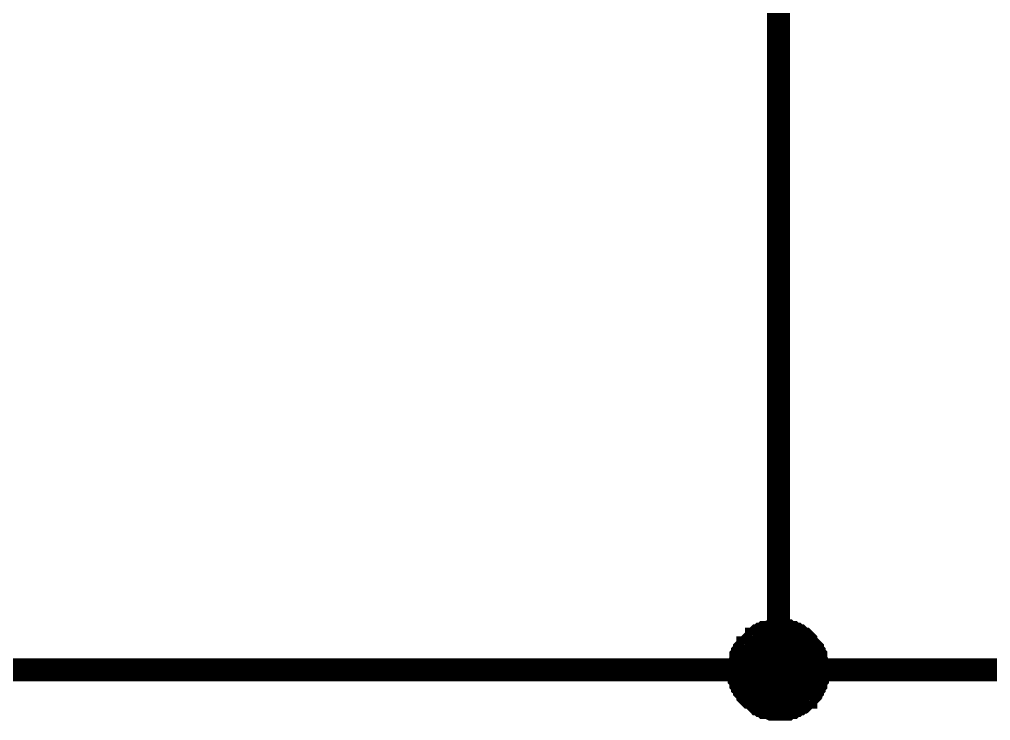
# Model space of a CAD drawing. Header units: millimetres. Extents: x 0 to 800, y 0 to 567.
# Drawn here: x 601.05 to 613.79, y 261.83 to 271.02 of the extents above; entities that cross this region are included whole.
import ezdxf

# ---------------------------------------------------------------- set-up
doc = ezdxf.new("R2010")
doc.units = ezdxf.units.MM
doc.layers.add('Sheet', color=255, linetype='Continuous')

msp = doc.modelspace()

# ---------------------------------------------------------------- linework, layer by layer
at = {"layer": 'Sheet'}
for points, const_width in [([(611.006, 272.167), (611.006, 262.491), (626.013, 262.491), (645.03, 262.491), (645.03, 288.787)], 0.3), ([(610.491, 262.491), (610.491, 262.514), (610.491, 262.536), (610.491, 262.558), (610.491, 262.581), (610.513, 262.626), (610.513, 262.648), (610.513, 262.67), (610.535, 262.693), (610.535, 262.715), (610.558, 262.738), (610.558, 262.76), (610.58, 262.782), (610.603, 262.782), (610.603, 262.805), (610.625, 262.827), (610.647, 262.85), (610.67, 262.872), (610.692, 262.894), (610.715, 262.894), (610.715, 262.917), (610.737, 262.939), (610.759, 262.939), (610.782, 262.962), (610.804, 262.962), (610.827, 262.984), (610.849, 262.984), (610.871, 262.984), (610.916, 263.006), (610.939, 263.006), (610.961, 263.006), (610.983, 263.006), (611.006, 263.006)], 0.3), ([(610.491, 262.491), (610.491, 262.514), (610.491, 262.536), (610.491, 262.558), (610.491, 262.581), (610.513, 262.626), (610.513, 262.648), (610.513, 262.67), (610.535, 262.693), (610.535, 262.715), (610.558, 262.738), (610.558, 262.76), (610.58, 262.782), (610.603, 262.782), (610.603, 262.805), (610.625, 262.827), (610.647, 262.85), (610.67, 262.872), (610.692, 262.894), (610.715, 262.894), (610.715, 262.917), (610.737, 262.939), (610.759, 262.939), (610.782, 262.962), (610.804, 262.962), (610.827, 262.984), (610.849, 262.984), (610.871, 262.984), (610.916, 263.006), (610.939, 263.006), (610.961, 263.006), (610.983, 263.006), (611.006, 263.006)], 0.3), ([(610.491, 262.491), (610.491, 262.514), (610.491, 262.536), (610.491, 262.558), (610.491, 262.581), (610.513, 262.626), (610.513, 262.648), (610.513, 262.67), (610.535, 262.693), (610.535, 262.715), (610.558, 262.738), (610.558, 262.76), (610.58, 262.782), (610.603, 262.782), (610.603, 262.805), (610.625, 262.827), (610.647, 262.85), (610.67, 262.872), (610.692, 262.894), (610.715, 262.894), (610.715, 262.917), (610.737, 262.939), (610.759, 262.939), (610.782, 262.962), (610.804, 262.962), (610.827, 262.984), (610.849, 262.984), (610.871, 262.984), (610.916, 263.006), (610.939, 263.006), (610.961, 263.006), (610.983, 263.006), (611.006, 263.006)], 0.3), ([(610.491, 262.491), (610.491, 262.514), (610.491, 262.536), (610.491, 262.558), (610.491, 262.581), (610.513, 262.626), (610.513, 262.648), (610.513, 262.67), (610.535, 262.693), (610.535, 262.715), (610.558, 262.738), (610.558, 262.76), (610.58, 262.782), (610.603, 262.782), (610.603, 262.805), (610.625, 262.827), (610.647, 262.85), (610.67, 262.872), (610.692, 262.894), (610.715, 262.894), (610.715, 262.917), (610.737, 262.939), (610.759, 262.939), (610.782, 262.962), (610.804, 262.962), (610.827, 262.984), (610.849, 262.984), (610.871, 262.984), (610.916, 263.006), (610.939, 263.006), (610.961, 263.006), (610.983, 263.006), (611.006, 263.006)], 0.3), ([(611.006, 263.006), (611.006, 263.006)], 0.3), ([(611.006, 263.006), (611.028, 263.006), (611.051, 263.006), (611.095, 263.006), (611.118, 263.006), (611.14, 262.984), (611.163, 262.984), (611.185, 262.984), (611.207, 262.962), (611.23, 262.962), (611.252, 262.939), (611.275, 262.939), (611.297, 262.917), (611.319, 262.894), (611.342, 262.894), (611.364, 262.872), (611.364, 262.85), (611.387, 262.827), (611.409, 262.805), (611.431, 262.782), (611.431, 262.782), (611.454, 262.76), (611.454, 262.738), (611.476, 262.715), (611.476, 262.693), (611.499, 262.67), (611.499, 262.648), (611.499, 262.626), (611.521, 262.581), (611.521, 262.558), (611.521, 262.536), (611.521, 262.514), (611.521, 262.491)], 0.3), ([(611.006, 263.006), (611.006, 263.006)], 0.3), ([(611.006, 263.006), (611.028, 263.006), (611.051, 263.006), (611.095, 263.006), (611.118, 263.006), (611.14, 262.984), (611.163, 262.984), (611.185, 262.984), (611.207, 262.962), (611.23, 262.962), (611.252, 262.939), (611.275, 262.939), (611.297, 262.917), (611.319, 262.894), (611.342, 262.894), (611.364, 262.872), (611.364, 262.85), (611.387, 262.827), (611.409, 262.805), (611.431, 262.782), (611.431, 262.782), (611.454, 262.76), (611.454, 262.738), (611.476, 262.715), (611.476, 262.693), (611.499, 262.67), (611.499, 262.648), (611.499, 262.626), (611.521, 262.581), (611.521, 262.558), (611.521, 262.536), (611.521, 262.514), (611.521, 262.491)], 0.3), ([(611.006, 263.006), (611.006, 263.006)], 0.3), ([(611.006, 263.006), (611.028, 263.006), (611.051, 263.006), (611.095, 263.006), (611.118, 263.006), (611.14, 262.984), (611.163, 262.984), (611.185, 262.984), (611.207, 262.962), (611.23, 262.962), (611.252, 262.939), (611.275, 262.939), (611.297, 262.917), (611.319, 262.894), (611.342, 262.894), (611.364, 262.872), (611.364, 262.85), (611.387, 262.827), (611.409, 262.805), (611.431, 262.782), (611.431, 262.782), (611.454, 262.76), (611.454, 262.738), (611.476, 262.715), (611.476, 262.693), (611.499, 262.67), (611.499, 262.648), (611.499, 262.626), (611.521, 262.581), (611.521, 262.558), (611.521, 262.536), (611.521, 262.514), (611.521, 262.491)], 0.3), ([(611.006, 263.006), (611.006, 263.006)], 0.3), ([(611.006, 263.006), (611.028, 263.006), (611.051, 263.006), (611.095, 263.006), (611.118, 263.006), (611.14, 262.984), (611.163, 262.984), (611.185, 262.984), (611.207, 262.962), (611.23, 262.962), (611.252, 262.939), (611.275, 262.939), (611.297, 262.917), (611.319, 262.894), (611.342, 262.894), (611.364, 262.872), (611.364, 262.85), (611.387, 262.827), (611.409, 262.805), (611.431, 262.782), (611.431, 262.782), (611.454, 262.76), (611.454, 262.738), (611.476, 262.715), (611.476, 262.693), (611.499, 262.67), (611.499, 262.648), (611.499, 262.626), (611.521, 262.581), (611.521, 262.558), (611.521, 262.536), (611.521, 262.514), (611.521, 262.491)], 0.3), ([(610.491, 262.491), (610.491, 262.514), (610.491, 262.536), (610.491, 262.558), (610.491, 262.581), (610.513, 262.626), (610.513, 262.648), (610.513, 262.67), (610.535, 262.693), (610.535, 262.715), (610.558, 262.738), (610.558, 262.76), (610.58, 262.782), (610.603, 262.782), (610.603, 262.805), (610.625, 262.827), (610.647, 262.85), (610.67, 262.872), (610.692, 262.894), (610.715, 262.894), (610.715, 262.917), (610.737, 262.939), (610.759, 262.939), (610.782, 262.962), (610.804, 262.962), (610.827, 262.984), (610.849, 262.984), (610.871, 262.984), (610.916, 263.006), (610.939, 263.006), (610.961, 263.006), (610.983, 263.006), (611.006, 263.006)], 0.0991), ([(610.491, 262.491), (610.491, 262.514), (610.491, 262.536), (610.491, 262.558), (610.491, 262.581), (610.513, 262.626), (610.513, 262.648), (610.513, 262.67), (610.535, 262.693), (610.535, 262.715), (610.558, 262.738), (610.558, 262.76), (610.58, 262.782), (610.603, 262.782), (610.603, 262.805), (610.625, 262.827), (610.647, 262.85), (610.67, 262.872), (610.692, 262.894), (610.715, 262.894), (610.715, 262.917), (610.737, 262.939), (610.759, 262.939), (610.782, 262.962), (610.804, 262.962), (610.827, 262.984), (610.849, 262.984), (610.871, 262.984), (610.916, 263.006), (610.939, 263.006), (610.961, 263.006), (610.983, 263.006), (611.006, 263.006)], 0.0991), ([(610.491, 262.491), (610.491, 262.514), (610.491, 262.536), (610.491, 262.558), (610.491, 262.581), (610.513, 262.626), (610.513, 262.648), (610.513, 262.67), (610.535, 262.693), (610.535, 262.715), (610.558, 262.738), (610.558, 262.76), (610.58, 262.782), (610.603, 262.782), (610.603, 262.805), (610.625, 262.827), (610.647, 262.85), (610.67, 262.872), (610.692, 262.894), (610.715, 262.894), (610.715, 262.917), (610.737, 262.939), (610.759, 262.939), (610.782, 262.962), (610.804, 262.962), (610.827, 262.984), (610.849, 262.984), (610.871, 262.984), (610.916, 263.006), (610.939, 263.006), (610.961, 263.006), (610.983, 263.006), (611.006, 263.006)], 0.0991), ([(610.491, 262.491), (610.491, 262.514), (610.491, 262.536), (610.491, 262.558), (610.491, 262.581), (610.513, 262.626), (610.513, 262.648), (610.513, 262.67), (610.535, 262.693), (610.535, 262.715), (610.558, 262.738), (610.558, 262.76), (610.58, 262.782), (610.603, 262.782), (610.603, 262.805), (610.625, 262.827), (610.647, 262.85), (610.67, 262.872), (610.692, 262.894), (610.715, 262.894), (610.715, 262.917), (610.737, 262.939), (610.759, 262.939), (610.782, 262.962), (610.804, 262.962), (610.827, 262.984), (610.849, 262.984), (610.871, 262.984), (610.916, 263.006), (610.939, 263.006), (610.961, 263.006), (610.983, 263.006), (611.006, 263.006)], 0.0991), ([(611.006, 263.006), (611.006, 263.006)], 0.0991), ([(611.006, 263.006), (611.028, 263.006), (611.051, 263.006), (611.095, 263.006), (611.118, 263.006), (611.14, 262.984), (611.163, 262.984), (611.185, 262.984), (611.207, 262.962), (611.23, 262.962), (611.252, 262.939), (611.275, 262.939), (611.297, 262.917), (611.319, 262.894), (611.342, 262.894), (611.364, 262.872), (611.364, 262.85), (611.387, 262.827), (611.409, 262.805), (611.431, 262.782), (611.431, 262.782), (611.454, 262.76), (611.454, 262.738), (611.476, 262.715), (611.476, 262.693), (611.499, 262.67), (611.499, 262.648), (611.499, 262.626), (611.521, 262.581), (611.521, 262.558), (611.521, 262.536), (611.521, 262.514), (611.521, 262.491)], 0.0991), ([(611.006, 263.006), (611.006, 263.006)], 0.0991), ([(611.006, 263.006), (611.028, 263.006), (611.051, 263.006), (611.095, 263.006), (611.118, 263.006), (611.14, 262.984), (611.163, 262.984), (611.185, 262.984), (611.207, 262.962), (611.23, 262.962), (611.252, 262.939), (611.275, 262.939), (611.297, 262.917), (611.319, 262.894), (611.342, 262.894), (611.364, 262.872), (611.364, 262.85), (611.387, 262.827), (611.409, 262.805), (611.431, 262.782), (611.431, 262.782), (611.454, 262.76), (611.454, 262.738), (611.476, 262.715), (611.476, 262.693), (611.499, 262.67), (611.499, 262.648), (611.499, 262.626), (611.521, 262.581), (611.521, 262.558), (611.521, 262.536), (611.521, 262.514), (611.521, 262.491)], 0.0991), ([(611.006, 263.006), (611.006, 263.006)], 0.0991), ([(611.006, 263.006), (611.028, 263.006), (611.051, 263.006), (611.095, 263.006), (611.118, 263.006), (611.14, 262.984), (611.163, 262.984), (611.185, 262.984), (611.207, 262.962), (611.23, 262.962), (611.252, 262.939), (611.275, 262.939), (611.297, 262.917), (611.319, 262.894), (611.342, 262.894), (611.364, 262.872), (611.364, 262.85), (611.387, 262.827), (611.409, 262.805), (611.431, 262.782), (611.431, 262.782), (611.454, 262.76), (611.454, 262.738), (611.476, 262.715), (611.476, 262.693), (611.499, 262.67), (611.499, 262.648), (611.499, 262.626), (611.521, 262.581), (611.521, 262.558), (611.521, 262.536), (611.521, 262.514), (611.521, 262.491)], 0.0991), ([(611.006, 263.006), (611.006, 263.006)], 0.0991), ([(611.006, 263.006), (611.028, 263.006), (611.051, 263.006), (611.095, 263.006), (611.118, 263.006), (611.14, 262.984), (611.163, 262.984), (611.185, 262.984), (611.207, 262.962), (611.23, 262.962), (611.252, 262.939), (611.275, 262.939), (611.297, 262.917), (611.319, 262.894), (611.342, 262.894), (611.364, 262.872), (611.364, 262.85), (611.387, 262.827), (611.409, 262.805), (611.431, 262.782), (611.431, 262.782), (611.454, 262.76), (611.454, 262.738), (611.476, 262.715), (611.476, 262.693), (611.499, 262.67), (611.499, 262.648), (611.499, 262.626), (611.521, 262.581), (611.521, 262.558), (611.521, 262.536), (611.521, 262.514), (611.521, 262.491)], 0.0991), ([(596.514, 262.491), (611.006, 262.491)], 0.3), ([(611.006, 261.976), (610.983, 261.976), (610.961, 261.976), (610.939, 261.976), (610.916, 261.976), (610.871, 261.998), (610.849, 261.998), (610.827, 261.998), (610.804, 262.021), (610.782, 262.021), (610.759, 262.043), (610.737, 262.043), (610.715, 262.066), (610.715, 262.066), (610.692, 262.088), (610.67, 262.11), (610.647, 262.133), (610.625, 262.133), (610.603, 262.155), (610.603, 262.178), (610.58, 262.2), (610.558, 262.222), (610.558, 262.245), (610.535, 262.267), (610.535, 262.29), (610.513, 262.312), (610.513, 262.334), (610.513, 262.357), (610.491, 262.379), (610.491, 262.402), (610.491, 262.446), (610.491, 262.469), (610.491, 262.491)], 0.3), ([(610.491, 262.491), (610.491, 262.491)], 0.3), ([(611.006, 261.976), (610.983, 261.976), (610.961, 261.976), (610.939, 261.976), (610.916, 261.976), (610.871, 261.998), (610.849, 261.998), (610.827, 261.998), (610.804, 262.021), (610.782, 262.021), (610.759, 262.043), (610.737, 262.043), (610.715, 262.066), (610.715, 262.066), (610.692, 262.088), (610.67, 262.11), (610.647, 262.133), (610.625, 262.133), (610.603, 262.155), (610.603, 262.178), (610.58, 262.2), (610.558, 262.222), (610.558, 262.245), (610.535, 262.267), (610.535, 262.29), (610.513, 262.312), (610.513, 262.334), (610.513, 262.357), (610.491, 262.379), (610.491, 262.402), (610.491, 262.446), (610.491, 262.469), (610.491, 262.491)], 0.3), ([(610.491, 262.491), (610.491, 262.491)], 0.3), ([(611.006, 261.976), (610.983, 261.976), (610.961, 261.976), (610.939, 261.976), (610.916, 261.976), (610.871, 261.998), (610.849, 261.998), (610.827, 261.998), (610.804, 262.021), (610.782, 262.021), (610.759, 262.043), (610.737, 262.043), (610.715, 262.066), (610.715, 262.066), (610.692, 262.088), (610.67, 262.11), (610.647, 262.133), (610.625, 262.133), (610.603, 262.155), (610.603, 262.178), (610.58, 262.2), (610.558, 262.222), (610.558, 262.245), (610.535, 262.267), (610.535, 262.29), (610.513, 262.312), (610.513, 262.334), (610.513, 262.357), (610.491, 262.379), (610.491, 262.402), (610.491, 262.446), (610.491, 262.469), (610.491, 262.491)], 0.3), ([(610.491, 262.491), (610.491, 262.491)], 0.3), ([(611.006, 261.976), (610.983, 261.976), (610.961, 261.976), (610.939, 261.976), (610.916, 261.976), (610.871, 261.998), (610.849, 261.998), (610.827, 261.998), (610.804, 262.021), (610.782, 262.021), (610.759, 262.043), (610.737, 262.043), (610.715, 262.066), (610.715, 262.066), (610.692, 262.088), (610.67, 262.11), (610.647, 262.133), (610.625, 262.133), (610.603, 262.155), (610.603, 262.178), (610.58, 262.2), (610.558, 262.222), (610.558, 262.245), (610.535, 262.267), (610.535, 262.29), (610.513, 262.312), (610.513, 262.334), (610.513, 262.357), (610.491, 262.379), (610.491, 262.402), (610.491, 262.446), (610.491, 262.469), (610.491, 262.491)], 0.3), ([(610.491, 262.491), (610.491, 262.491)], 0.3), ([(611.521, 262.491), (611.521, 262.469), (611.521, 262.446), (611.521, 262.402), (611.521, 262.379), (611.499, 262.357), (611.499, 262.334), (611.499, 262.312), (611.476, 262.29), (611.476, 262.267), (611.454, 262.245), (611.454, 262.222), (611.431, 262.2), (611.431, 262.178), (611.409, 262.155), (611.387, 262.133), (611.364, 262.133), (611.364, 262.11), (611.342, 262.088), (611.319, 262.066), (611.297, 262.066), (611.275, 262.043), (611.252, 262.043), (611.23, 262.021), (611.207, 262.021), (611.185, 261.998), (611.163, 261.998), (611.14, 261.998), (611.118, 261.976), (611.095, 261.976), (611.051, 261.976), (611.028, 261.976), (611.006, 261.976)], 0.3), ([(611.521, 262.491), (611.521, 262.469), (611.521, 262.446), (611.521, 262.402), (611.521, 262.379), (611.499, 262.357), (611.499, 262.334), (611.499, 262.312), (611.476, 262.29), (611.476, 262.267), (611.454, 262.245), (611.454, 262.222), (611.431, 262.2), (611.431, 262.178), (611.409, 262.155), (611.387, 262.133), (611.364, 262.133), (611.364, 262.11), (611.342, 262.088), (611.319, 262.066), (611.297, 262.066), (611.275, 262.043), (611.252, 262.043), (611.23, 262.021), (611.207, 262.021), (611.185, 261.998), (611.163, 261.998), (611.14, 261.998), (611.118, 261.976), (611.095, 261.976), (611.051, 261.976), (611.028, 261.976), (611.006, 261.976)], 0.3), ([(611.521, 262.491), (611.521, 262.469), (611.521, 262.446), (611.521, 262.402), (611.521, 262.379), (611.499, 262.357), (611.499, 262.334), (611.499, 262.312), (611.476, 262.29), (611.476, 262.267), (611.454, 262.245), (611.454, 262.222), (611.431, 262.2), (611.431, 262.178), (611.409, 262.155), (611.387, 262.133), (611.364, 262.133), (611.364, 262.11), (611.342, 262.088), (611.319, 262.066), (611.297, 262.066), (611.275, 262.043), (611.252, 262.043), (611.23, 262.021), (611.207, 262.021), (611.185, 261.998), (611.163, 261.998), (611.14, 261.998), (611.118, 261.976), (611.095, 261.976), (611.051, 261.976), (611.028, 261.976), (611.006, 261.976)], 0.3), ([(611.521, 262.491), (611.521, 262.469), (611.521, 262.446), (611.521, 262.402), (611.521, 262.379), (611.499, 262.357), (611.499, 262.334), (611.499, 262.312), (611.476, 262.29), (611.476, 262.267), (611.454, 262.245), (611.454, 262.222), (611.431, 262.2), (611.431, 262.178), (611.409, 262.155), (611.387, 262.133), (611.364, 262.133), (611.364, 262.11), (611.342, 262.088), (611.319, 262.066), (611.297, 262.066), (611.275, 262.043), (611.252, 262.043), (611.23, 262.021), (611.207, 262.021), (611.185, 261.998), (611.163, 261.998), (611.14, 261.998), (611.118, 261.976), (611.095, 261.976), (611.051, 261.976), (611.028, 261.976), (611.006, 261.976)], 0.3), ([(611.521, 262.491), (611.521, 262.491), (611.521, 262.491), (611.521, 262.491), (611.521, 262.491), (611.521, 262.491), (611.521, 262.491), (611.521, 262.491), (611.521, 262.491), (611.521, 262.491), (611.521, 262.491), (611.521, 262.491), (611.521, 262.491), (611.521, 262.491), (611.521, 262.491), (611.521, 262.491), (611.521, 262.491), (611.521, 262.491), (611.521, 262.491), (611.521, 262.491), (611.521, 262.491), (611.521, 262.491), (611.521, 262.491), (611.521, 262.491), (611.521, 262.491), (611.521, 262.491), (611.521, 262.491), (611.521, 262.491), (611.521, 262.491), (611.521, 262.491), (611.521, 262.491), (611.521, 262.491), (611.521, 262.491)], 0.3), ([(611.521, 262.491), (611.521, 262.491)], 0.3), ([(611.521, 262.491), (611.521, 262.491), (611.521, 262.491), (611.521, 262.491), (611.521, 262.491), (611.521, 262.491), (611.521, 262.491), (611.521, 262.491), (611.521, 262.491), (611.521, 262.491), (611.521, 262.491), (611.521, 262.491), (611.521, 262.491), (611.521, 262.491), (611.521, 262.491), (611.521, 262.491), (611.521, 262.491), (611.521, 262.491), (611.521, 262.491), (611.521, 262.491), (611.521, 262.491), (611.521, 262.491), (611.521, 262.491), (611.521, 262.491), (611.521, 262.491), (611.521, 262.491), (611.521, 262.491), (611.521, 262.491), (611.521, 262.491), (611.521, 262.491), (611.521, 262.491), (611.521, 262.491), (611.521, 262.491)], 0.3), ([(611.521, 262.491), (611.521, 262.491)], 0.3), ([(611.521, 262.491), (611.521, 262.491), (611.521, 262.491), (611.521, 262.491), (611.521, 262.491), (611.521, 262.491), (611.521, 262.491), (611.521, 262.491), (611.521, 262.491), (611.521, 262.491), (611.521, 262.491), (611.521, 262.491), (611.521, 262.491), (611.521, 262.491), (611.521, 262.491), (611.521, 262.491), (611.521, 262.491), (611.521, 262.491), (611.521, 262.491), (611.521, 262.491), (611.521, 262.491), (611.521, 262.491), (611.521, 262.491), (611.521, 262.491), (611.521, 262.491), (611.521, 262.491), (611.521, 262.491), (611.521, 262.491), (611.521, 262.491), (611.521, 262.491), (611.521, 262.491), (611.521, 262.491), (611.521, 262.491)], 0.3), ([(611.521, 262.491), (611.521, 262.491)], 0.3), ([(611.521, 262.491), (611.521, 262.491), (611.521, 262.491), (611.521, 262.491), (611.521, 262.491), (611.521, 262.491), (611.521, 262.491), (611.521, 262.491), (611.521, 262.491), (611.521, 262.491), (611.521, 262.491), (611.521, 262.491), (611.521, 262.491), (611.521, 262.491), (611.521, 262.491), (611.521, 262.491), (611.521, 262.491), (611.521, 262.491), (611.521, 262.491), (611.521, 262.491), (611.521, 262.491), (611.521, 262.491), (611.521, 262.491), (611.521, 262.491), (611.521, 262.491), (611.521, 262.491), (611.521, 262.491), (611.521, 262.491), (611.521, 262.491), (611.521, 262.491), (611.521, 262.491), (611.521, 262.491), (611.521, 262.491)], 0.3), ([(611.521, 262.491), (611.521, 262.491)], 0.3), ([(611.006, 261.976), (610.983, 261.976), (610.961, 261.976), (610.939, 261.976), (610.916, 261.976), (610.871, 261.998), (610.849, 261.998), (610.827, 261.998), (610.804, 262.021), (610.782, 262.021), (610.759, 262.043), (610.737, 262.043), (610.715, 262.066), (610.715, 262.066), (610.692, 262.088), (610.67, 262.11), (610.647, 262.133), (610.625, 262.133), (610.603, 262.155), (610.603, 262.178), (610.58, 262.2), (610.558, 262.222), (610.558, 262.245), (610.535, 262.267), (610.535, 262.29), (610.513, 262.312), (610.513, 262.334), (610.513, 262.357), (610.491, 262.379), (610.491, 262.402), (610.491, 262.446), (610.491, 262.469), (610.491, 262.491)], 0.0991), ([(610.491, 262.491), (610.491, 262.491)], 0.0991), ([(611.006, 261.976), (610.983, 261.976), (610.961, 261.976), (610.939, 261.976), (610.916, 261.976), (610.871, 261.998), (610.849, 261.998), (610.827, 261.998), (610.804, 262.021), (610.782, 262.021), (610.759, 262.043), (610.737, 262.043), (610.715, 262.066), (610.715, 262.066), (610.692, 262.088), (610.67, 262.11), (610.647, 262.133), (610.625, 262.133), (610.603, 262.155), (610.603, 262.178), (610.58, 262.2), (610.558, 262.222), (610.558, 262.245), (610.535, 262.267), (610.535, 262.29), (610.513, 262.312), (610.513, 262.334), (610.513, 262.357), (610.491, 262.379), (610.491, 262.402), (610.491, 262.446), (610.491, 262.469), (610.491, 262.491)], 0.0991), ([(610.491, 262.491), (610.491, 262.491)], 0.0991), ([(611.006, 261.976), (610.983, 261.976), (610.961, 261.976), (610.939, 261.976), (610.916, 261.976), (610.871, 261.998), (610.849, 261.998), (610.827, 261.998), (610.804, 262.021), (610.782, 262.021), (610.759, 262.043), (610.737, 262.043), (610.715, 262.066), (610.715, 262.066), (610.692, 262.088), (610.67, 262.11), (610.647, 262.133), (610.625, 262.133), (610.603, 262.155), (610.603, 262.178), (610.58, 262.2), (610.558, 262.222), (610.558, 262.245), (610.535, 262.267), (610.535, 262.29), (610.513, 262.312), (610.513, 262.334), (610.513, 262.357), (610.491, 262.379), (610.491, 262.402), (610.491, 262.446), (610.491, 262.469), (610.491, 262.491)], 0.0991), ([(610.491, 262.491), (610.491, 262.491)], 0.0991), ([(611.006, 261.976), (610.983, 261.976), (610.961, 261.976), (610.939, 261.976), (610.916, 261.976), (610.871, 261.998), (610.849, 261.998), (610.827, 261.998), (610.804, 262.021), (610.782, 262.021), (610.759, 262.043), (610.737, 262.043), (610.715, 262.066), (610.715, 262.066), (610.692, 262.088), (610.67, 262.11), (610.647, 262.133), (610.625, 262.133), (610.603, 262.155), (610.603, 262.178), (610.58, 262.2), (610.558, 262.222), (610.558, 262.245), (610.535, 262.267), (610.535, 262.29), (610.513, 262.312), (610.513, 262.334), (610.513, 262.357), (610.491, 262.379), (610.491, 262.402), (610.491, 262.446), (610.491, 262.469), (610.491, 262.491)], 0.0991), ([(610.491, 262.491), (610.491, 262.491)], 0.0991), ([(611.521, 262.491), (611.521, 262.469), (611.521, 262.446), (611.521, 262.402), (611.521, 262.379), (611.499, 262.357), (611.499, 262.334), (611.499, 262.312), (611.476, 262.29), (611.476, 262.267), (611.454, 262.245), (611.454, 262.222), (611.431, 262.2), (611.431, 262.178), (611.409, 262.155), (611.387, 262.133), (611.364, 262.133), (611.364, 262.11), (611.342, 262.088), (611.319, 262.066), (611.297, 262.066), (611.275, 262.043), (611.252, 262.043), (611.23, 262.021), (611.207, 262.021), (611.185, 261.998), (611.163, 261.998), (611.14, 261.998), (611.118, 261.976), (611.095, 261.976), (611.051, 261.976), (611.028, 261.976), (611.006, 261.976)], 0.0991), ([(611.521, 262.491), (611.521, 262.469), (611.521, 262.446), (611.521, 262.402), (611.521, 262.379), (611.499, 262.357), (611.499, 262.334), (611.499, 262.312), (611.476, 262.29), (611.476, 262.267), (611.454, 262.245), (611.454, 262.222), (611.431, 262.2), (611.431, 262.178), (611.409, 262.155), (611.387, 262.133), (611.364, 262.133), (611.364, 262.11), (611.342, 262.088), (611.319, 262.066), (611.297, 262.066), (611.275, 262.043), (611.252, 262.043), (611.23, 262.021), (611.207, 262.021), (611.185, 261.998), (611.163, 261.998), (611.14, 261.998), (611.118, 261.976), (611.095, 261.976), (611.051, 261.976), (611.028, 261.976), (611.006, 261.976)], 0.0991), ([(611.521, 262.491), (611.521, 262.469), (611.521, 262.446), (611.521, 262.402), (611.521, 262.379), (611.499, 262.357), (611.499, 262.334), (611.499, 262.312), (611.476, 262.29), (611.476, 262.267), (611.454, 262.245), (611.454, 262.222), (611.431, 262.2), (611.431, 262.178), (611.409, 262.155), (611.387, 262.133), (611.364, 262.133), (611.364, 262.11), (611.342, 262.088), (611.319, 262.066), (611.297, 262.066), (611.275, 262.043), (611.252, 262.043), (611.23, 262.021), (611.207, 262.021), (611.185, 261.998), (611.163, 261.998), (611.14, 261.998), (611.118, 261.976), (611.095, 261.976), (611.051, 261.976), (611.028, 261.976), (611.006, 261.976)], 0.0991), ([(611.521, 262.491), (611.521, 262.469), (611.521, 262.446), (611.521, 262.402), (611.521, 262.379), (611.499, 262.357), (611.499, 262.334), (611.499, 262.312), (611.476, 262.29), (611.476, 262.267), (611.454, 262.245), (611.454, 262.222), (611.431, 262.2), (611.431, 262.178), (611.409, 262.155), (611.387, 262.133), (611.364, 262.133), (611.364, 262.11), (611.342, 262.088), (611.319, 262.066), (611.297, 262.066), (611.275, 262.043), (611.252, 262.043), (611.23, 262.021), (611.207, 262.021), (611.185, 261.998), (611.163, 261.998), (611.14, 261.998), (611.118, 261.976), (611.095, 261.976), (611.051, 261.976), (611.028, 261.976), (611.006, 261.976)], 0.0991), ([(611.521, 262.491), (611.521, 262.491), (611.521, 262.491), (611.521, 262.491), (611.521, 262.491), (611.521, 262.491), (611.521, 262.491), (611.521, 262.491), (611.521, 262.491), (611.521, 262.491), (611.521, 262.491), (611.521, 262.491), (611.521, 262.491), (611.521, 262.491), (611.521, 262.491), (611.521, 262.491), (611.521, 262.491), (611.521, 262.491), (611.521, 262.491), (611.521, 262.491), (611.521, 262.491), (611.521, 262.491), (611.521, 262.491), (611.521, 262.491), (611.521, 262.491), (611.521, 262.491), (611.521, 262.491), (611.521, 262.491), (611.521, 262.491), (611.521, 262.491), (611.521, 262.491), (611.521, 262.491), (611.521, 262.491)], 0.0991), ([(611.521, 262.491), (611.521, 262.491)], 0.0991), ([(611.521, 262.491), (611.521, 262.491), (611.521, 262.491), (611.521, 262.491), (611.521, 262.491), (611.521, 262.491), (611.521, 262.491), (611.521, 262.491), (611.521, 262.491), (611.521, 262.491), (611.521, 262.491), (611.521, 262.491), (611.521, 262.491), (611.521, 262.491), (611.521, 262.491), (611.521, 262.491), (611.521, 262.491), (611.521, 262.491), (611.521, 262.491), (611.521, 262.491), (611.521, 262.491), (611.521, 262.491), (611.521, 262.491), (611.521, 262.491), (611.521, 262.491), (611.521, 262.491), (611.521, 262.491), (611.521, 262.491), (611.521, 262.491), (611.521, 262.491), (611.521, 262.491), (611.521, 262.491), (611.521, 262.491)], 0.0991), ([(611.521, 262.491), (611.521, 262.491)], 0.0991), ([(611.521, 262.491), (611.521, 262.491), (611.521, 262.491), (611.521, 262.491), (611.521, 262.491), (611.521, 262.491), (611.521, 262.491), (611.521, 262.491), (611.521, 262.491), (611.521, 262.491), (611.521, 262.491), (611.521, 262.491), (611.521, 262.491), (611.521, 262.491), (611.521, 262.491), (611.521, 262.491), (611.521, 262.491), (611.521, 262.491), (611.521, 262.491), (611.521, 262.491), (611.521, 262.491), (611.521, 262.491), (611.521, 262.491), (611.521, 262.491), (611.521, 262.491), (611.521, 262.491), (611.521, 262.491), (611.521, 262.491), (611.521, 262.491), (611.521, 262.491), (611.521, 262.491), (611.521, 262.491), (611.521, 262.491)], 0.0991), ([(611.521, 262.491), (611.521, 262.491)], 0.0991), ([(611.521, 262.491), (611.521, 262.491), (611.521, 262.491), (611.521, 262.491), (611.521, 262.491), (611.521, 262.491), (611.521, 262.491), (611.521, 262.491), (611.521, 262.491), (611.521, 262.491), (611.521, 262.491), (611.521, 262.491), (611.521, 262.491), (611.521, 262.491), (611.521, 262.491), (611.521, 262.491), (611.521, 262.491), (611.521, 262.491), (611.521, 262.491), (611.521, 262.491), (611.521, 262.491), (611.521, 262.491), (611.521, 262.491), (611.521, 262.491), (611.521, 262.491), (611.521, 262.491), (611.521, 262.491), (611.521, 262.491), (611.521, 262.491), (611.521, 262.491), (611.521, 262.491), (611.521, 262.491), (611.521, 262.491)], 0.0991), ([(611.521, 262.491), (611.521, 262.491)], 0.0991)]:
    msp.add_lwpolyline(points, dxfattribs=dict(at, const_width=const_width))
at = {"layer": 'Sheet', "const_width": 0.508}
msp.add_lwpolyline([(610.745, 262.499, 1), (611.253, 262.499, 1)], format="xyb", close=True, dxfattribs=at)

doc.saveas('drawing.dxf')
